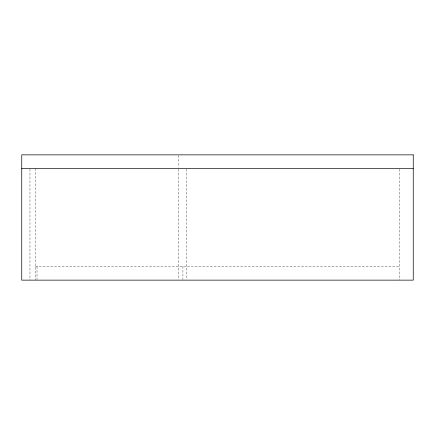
<?xml version="1.0" encoding="UTF-8"?>
<svg xmlns="http://www.w3.org/2000/svg" width="435" height="435" viewBox="0 0 435 435"><rect width="100%" height="100%" fill="white"/><g stroke="black" fill="none" stroke-linecap="round" stroke-linejoin="round"><path stroke-width="0.33" stroke-dasharray="2.17 1.63" d="M35.453 266.438L399.547 266.438M399.547 169.237L399.547 280.14M186.571 169.237L186.571 279.466M182.917 266.438L182.917 279.487M178.35 155.512L178.35 167.257M178.35 169.237L178.35 279.466M37.018 266.438L37.018 279.487M35.453 168.562L35.453 280.14M29.971 169.237L29.971 280.14"/><path stroke-width="0.65" d="M21.75 168.562L413.25 168.562M413.25 154.86L21.75 154.86L21.75 280.14L413.25 280.14L413.25 154.86"/></g></svg>
